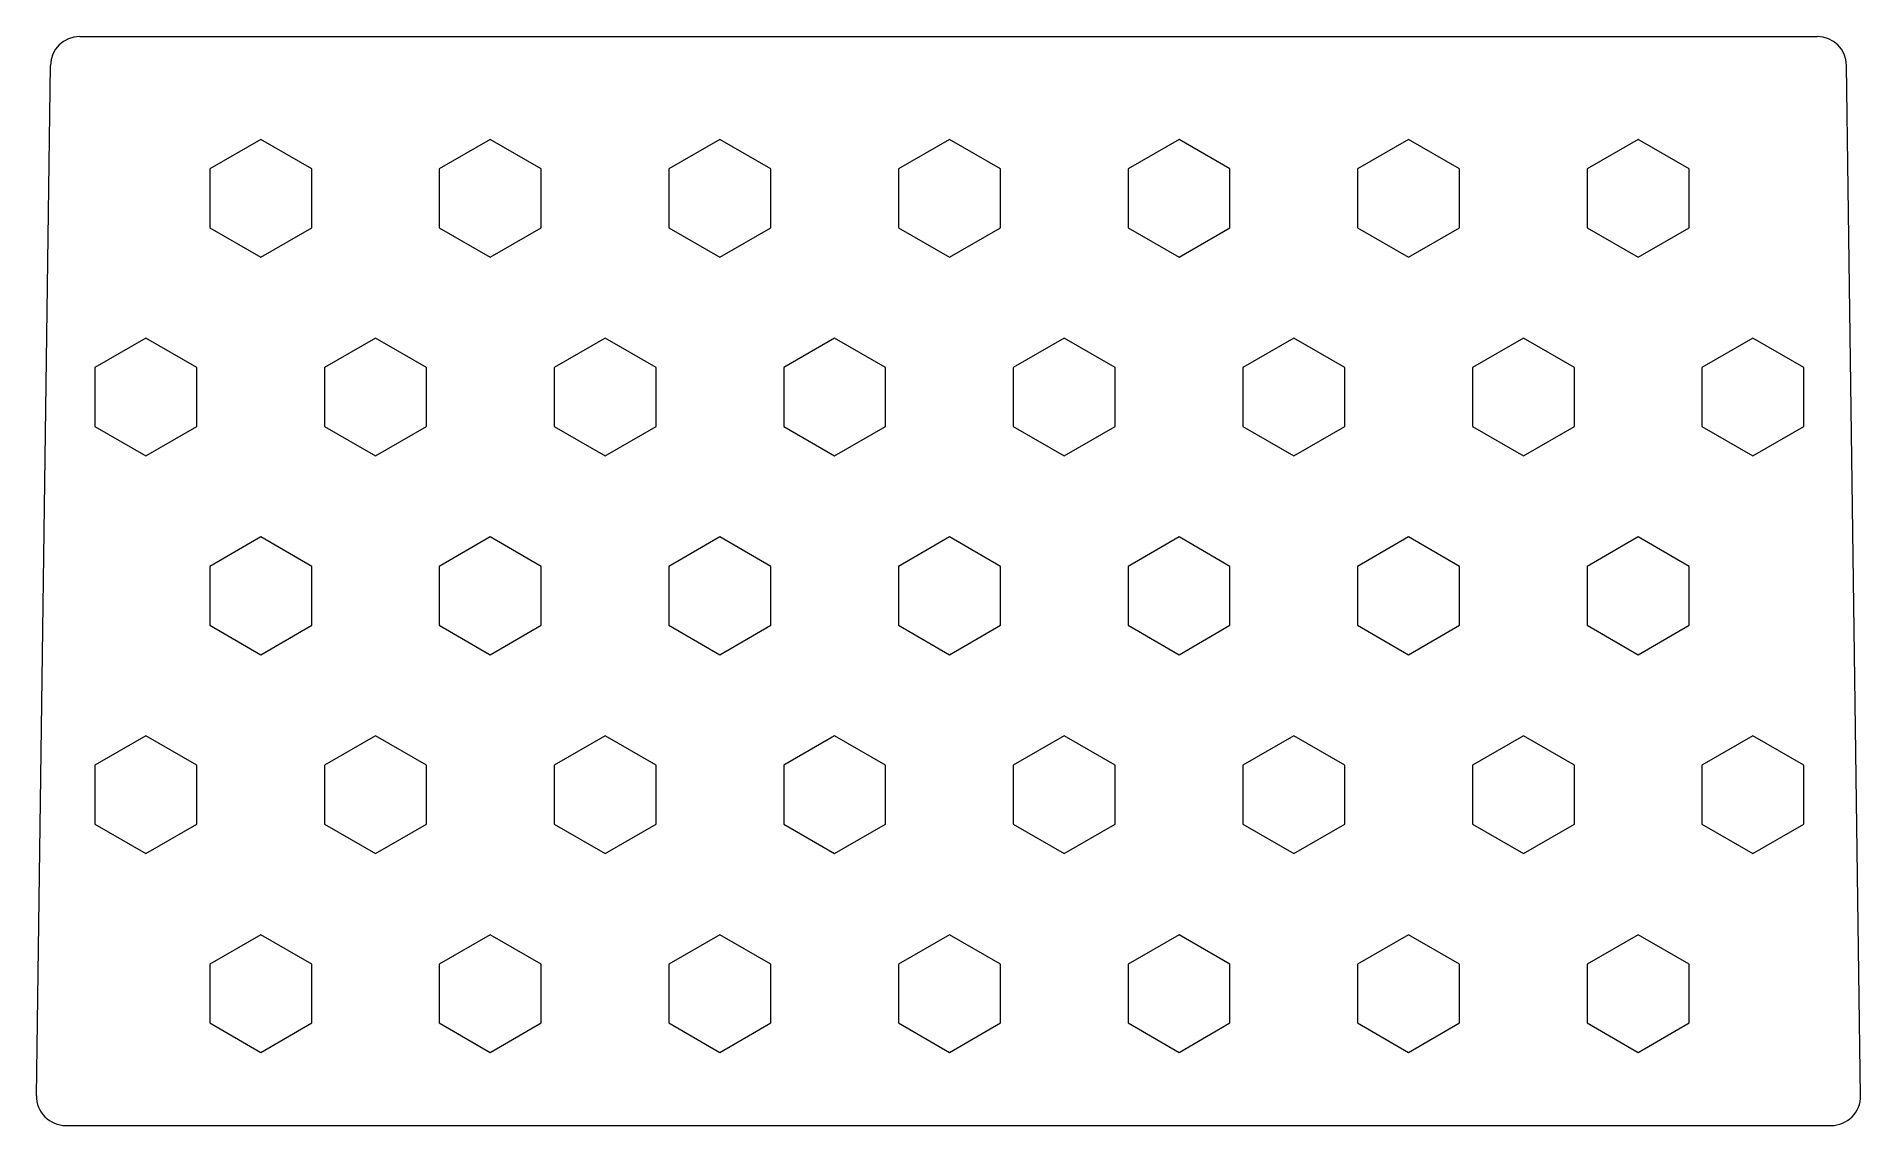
# Model space of a CAD drawing. Header units: inches. Extents: x -7.7 to 7.7, y -4.6 to 4.6.
import ezdxf

# ---------------------------------------------------------------- set-up
doc = ezdxf.new("R2010")
doc.units = ezdxf.units.IN
doc.header["$MEASUREMENT"] = 0

msp = doc.modelspace()

# ---------------------------------------------------------------- linework, layer by layer
at = {"color": 7, "linetype": 'Continuous', "lineweight": 15}
for p, q in [((-7.378, 4.625), (7.378, 4.625)), ((-7.747, -4.372), (-7.628, 4.378)), ((7.747, -4.372), (7.628, 4.378)), ((-5.842, 3.751), (-6.275, 3.501)), ((-5.409, 3.501), (-5.842, 3.751)), ((-3.892, 3.751), (-4.325, 3.501)), ((-3.459, 3.501), (-3.892, 3.751)), ((-1.942, 3.751), (-2.375, 3.501)), ((-1.509, 3.501), (-1.942, 3.751)), ((0.008, 3.751), (-0.425, 3.501)), ((0.441, 3.501), (0.008, 3.751)), ((1.958, 3.751), (1.525, 3.501)), ((2.391, 3.501), (1.958, 3.751)), ((3.908, 3.751), (3.475, 3.501)), ((4.341, 3.501), (3.908, 3.751)), ((5.858, 3.751), (5.425, 3.501)), ((6.291, 3.501), (5.858, 3.751)), ((-6.275, 3.501), (-6.275, 3.001)), ((-5.409, 3.001), (-5.409, 3.501)), ((-4.325, 3.501), (-4.325, 3.001)), ((-3.459, 3.001), (-3.459, 3.501)), ((-2.375, 3.501), (-2.375, 3.001)), ((-1.509, 3.001), (-1.509, 3.501)), ((-0.425, 3.501), (-0.425, 3.001)), ((0.441, 3.001), (0.441, 3.501)), ((1.525, 3.501), (1.525, 3.001)), ((2.391, 3.001), (2.391, 3.501)), ((3.475, 3.501), (3.475, 3.001)), ((4.341, 3.001), (4.341, 3.501)), ((5.425, 3.501), (5.425, 3.001)), ((6.291, 3.001), (6.291, 3.501)), ((-6.275, 3.001), (-5.842, 2.751)), ((-5.842, 2.751), (-5.409, 3.001)), ((-4.325, 3.001), (-3.892, 2.751)), ((-3.892, 2.751), (-3.459, 3.001)), ((-2.375, 3.001), (-1.942, 2.751)), ((-1.942, 2.751), (-1.509, 3.001)), ((-0.425, 3.001), (0.008, 2.751)), ((0.008, 2.751), (0.441, 3.001)), ((1.525, 3.001), (1.958, 2.751)), ((1.958, 2.751), (2.391, 3.001)), ((3.475, 3.001), (3.908, 2.751)), ((3.908, 2.751), (4.341, 3.001)), ((5.425, 3.001), (5.858, 2.751)), ((5.858, 2.751), (6.291, 3.001)), ((-6.817, 2.063), (-7.25, 1.812)), ((-6.384, 1.812), (-6.817, 2.063)), ((-4.867, 2.063), (-5.3, 1.812)), ((-4.434, 1.812), (-4.867, 2.063)), ((-2.917, 2.063), (-3.35, 1.812)), ((-2.484, 1.812), (-2.917, 2.063)), ((-0.967, 2.063), (-1.4, 1.812)), ((-0.534, 1.812), (-0.967, 2.063)), ((0.983, 2.063), (0.55, 1.812)), ((1.416, 1.812), (0.983, 2.063)), ((2.933, 2.063), (2.5, 1.812)), ((3.366, 1.812), (2.933, 2.063)), ((4.883, 2.063), (4.45, 1.812)), ((5.316, 1.812), (4.883, 2.063)), ((6.833, 2.063), (6.4, 1.812)), ((7.266, 1.812), (6.833, 2.063)), ((-7.25, 1.812), (-7.25, 1.312)), ((-6.384, 1.312), (-6.384, 1.812)), ((-5.3, 1.812), (-5.3, 1.312)), ((-4.434, 1.312), (-4.434, 1.812)), ((-3.35, 1.812), (-3.35, 1.312)), ((-2.484, 1.312), (-2.484, 1.812)), ((-1.4, 1.812), (-1.4, 1.312)), ((-0.534, 1.312), (-0.534, 1.812)), ((0.55, 1.812), (0.55, 1.312)), ((1.416, 1.312), (1.416, 1.812)), ((2.5, 1.812), (2.5, 1.312)), ((3.366, 1.312), (3.366, 1.812)), ((4.45, 1.812), (4.45, 1.312)), ((5.316, 1.312), (5.316, 1.812)), ((6.4, 1.812), (6.4, 1.312)), ((7.266, 1.312), (7.266, 1.812)), ((-7.25, 1.312), (-6.817, 1.062)), ((-6.817, 1.062), (-6.384, 1.312)), ((-5.3, 1.312), (-4.867, 1.062)), ((-4.867, 1.062), (-4.434, 1.312)), ((-3.35, 1.312), (-2.917, 1.062)), ((-2.917, 1.062), (-2.484, 1.312)), ((-1.4, 1.312), (-0.967, 1.062)), ((-0.967, 1.062), (-0.534, 1.312)), ((0.55, 1.312), (0.983, 1.062)), ((0.983, 1.062), (1.416, 1.312)), ((2.5, 1.312), (2.933, 1.062)), ((2.933, 1.062), (3.366, 1.312)), ((4.45, 1.312), (4.883, 1.062)), ((4.883, 1.062), (5.316, 1.312)), ((6.4, 1.312), (6.833, 1.062)), ((6.833, 1.062), (7.266, 1.312)), ((-5.842, 0.374), (-6.275, 0.124)), ((-5.409, 0.124), (-5.842, 0.374)), ((-3.892, 0.374), (-4.325, 0.124)), ((-3.459, 0.124), (-3.892, 0.374)), ((-1.942, 0.374), (-2.375, 0.124)), ((-1.509, 0.124), (-1.942, 0.374)), ((0.008, 0.374), (-0.425, 0.124)), ((0.441, 0.124), (0.008, 0.374)), ((1.958, 0.374), (1.525, 0.124)), ((2.391, 0.124), (1.958, 0.374)), ((3.908, 0.374), (3.475, 0.124)), ((4.341, 0.124), (3.908, 0.374)), ((5.858, 0.374), (5.425, 0.124)), ((6.291, 0.124), (5.858, 0.374)), ((-6.275, 0.124), (-6.275, -0.376)), ((-5.409, -0.376), (-5.409, 0.124)), ((-4.325, 0.124), (-4.325, -0.376)), ((-3.459, -0.376), (-3.459, 0.124)), ((-2.375, 0.124), (-2.375, -0.376)), ((-1.509, -0.376), (-1.509, 0.124)), ((-0.425, 0.124), (-0.425, -0.376)), ((0.441, -0.376), (0.441, 0.124)), ((1.525, 0.124), (1.525, -0.376)), ((2.391, -0.376), (2.391, 0.124)), ((3.475, 0.124), (3.475, -0.376)), ((4.341, -0.376), (4.341, 0.124)), ((5.425, 0.124), (5.425, -0.376)), ((6.291, -0.376), (6.291, 0.124)), ((-6.275, -0.376), (-5.842, -0.626)), ((-5.842, -0.626), (-5.409, -0.376)), ((-4.325, -0.376), (-3.892, -0.626)), ((-3.892, -0.626), (-3.459, -0.376)), ((-2.375, -0.376), (-1.942, -0.626)), ((-1.942, -0.626), (-1.509, -0.376)), ((-0.425, -0.376), (0.008, -0.626)), ((0.008, -0.626), (0.441, -0.376)), ((1.525, -0.376), (1.958, -0.626)), ((1.958, -0.626), (2.391, -0.376)), ((3.475, -0.376), (3.908, -0.626)), ((3.908, -0.626), (4.341, -0.376)), ((5.425, -0.376), (5.858, -0.626)), ((5.858, -0.626), (6.291, -0.376)), ((-6.817, -1.315), (-7.25, -1.565)), ((-6.384, -1.565), (-6.817, -1.315)), ((-4.867, -1.315), (-5.3, -1.565)), ((-4.434, -1.565), (-4.867, -1.315)), ((-2.917, -1.315), (-3.35, -1.565)), ((-2.484, -1.565), (-2.917, -1.315)), ((-0.967, -1.315), (-1.4, -1.565)), ((-0.534, -1.565), (-0.967, -1.315)), ((0.983, -1.315), (0.55, -1.565)), ((1.416, -1.565), (0.983, -1.315)), ((2.933, -1.315), (2.5, -1.565)), ((3.366, -1.565), (2.933, -1.315)), ((4.883, -1.315), (4.45, -1.565)), ((5.316, -1.565), (4.883, -1.315)), ((6.833, -1.315), (6.4, -1.565)), ((7.266, -1.565), (6.833, -1.315)), ((-7.25, -1.565), (-7.25, -2.065)), ((-6.384, -2.065), (-6.384, -1.565)), ((-5.3, -1.565), (-5.3, -2.065)), ((-4.434, -2.065), (-4.434, -1.565)), ((-3.35, -1.565), (-3.35, -2.065)), ((-2.484, -2.065), (-2.484, -1.565)), ((-1.4, -1.565), (-1.4, -2.065)), ((-0.534, -2.065), (-0.534, -1.565)), ((0.55, -1.565), (0.55, -2.065)), ((1.416, -2.065), (1.416, -1.565)), ((2.5, -1.565), (2.5, -2.065)), ((3.366, -2.065), (3.366, -1.565)), ((4.45, -1.565), (4.45, -2.065)), ((5.316, -2.065), (5.316, -1.565)), ((6.4, -1.565), (6.4, -2.065)), ((7.266, -2.065), (7.266, -1.565)), ((-7.25, -2.065), (-6.817, -2.315)), ((-6.817, -2.315), (-6.384, -2.065)), ((-5.3, -2.065), (-4.867, -2.315)), ((-4.867, -2.315), (-4.434, -2.065)), ((-3.35, -2.065), (-2.917, -2.315)), ((-2.917, -2.315), (-2.484, -2.065)), ((-1.4, -2.065), (-0.967, -2.315)), ((-0.967, -2.315), (-0.534, -2.065)), ((0.55, -2.065), (0.983, -2.315)), ((0.983, -2.315), (1.416, -2.065)), ((2.5, -2.065), (2.933, -2.315)), ((2.933, -2.315), (3.366, -2.065)), ((4.45, -2.065), (4.883, -2.315)), ((4.883, -2.315), (5.316, -2.065)), ((6.4, -2.065), (6.833, -2.315)), ((6.833, -2.315), (7.266, -2.065)), ((-5.842, -3.004), (-6.275, -3.254)), ((-5.409, -3.254), (-5.842, -3.004)), ((-3.892, -3.004), (-4.325, -3.254)), ((-3.459, -3.254), (-3.892, -3.004)), ((-1.942, -3.004), (-2.375, -3.254)), ((-1.509, -3.254), (-1.942, -3.004)), ((0.008, -3.004), (-0.425, -3.254)), ((0.441, -3.254), (0.008, -3.004)), ((1.958, -3.004), (1.525, -3.254)), ((2.391, -3.254), (1.958, -3.004)), ((3.908, -3.004), (3.475, -3.254)), ((4.341, -3.254), (3.908, -3.004)), ((5.858, -3.004), (5.425, -3.254)), ((6.291, -3.254), (5.858, -3.004)), ((-6.275, -3.254), (-6.275, -3.754)), ((-5.409, -3.754), (-5.409, -3.254)), ((-4.325, -3.254), (-4.325, -3.754)), ((-3.459, -3.754), (-3.459, -3.254)), ((-2.375, -3.254), (-2.375, -3.754)), ((-1.509, -3.754), (-1.509, -3.254)), ((-0.425, -3.254), (-0.425, -3.754)), ((0.441, -3.754), (0.441, -3.254)), ((1.525, -3.254), (1.525, -3.754)), ((2.391, -3.754), (2.391, -3.254)), ((3.475, -3.254), (3.475, -3.754)), ((4.341, -3.754), (4.341, -3.254)), ((5.425, -3.254), (5.425, -3.754)), ((6.291, -3.754), (6.291, -3.254)), ((-6.275, -3.754), (-5.842, -4.004)), ((-5.842, -4.004), (-5.409, -3.754)), ((-4.325, -3.754), (-3.892, -4.004)), ((-3.892, -4.004), (-3.459, -3.754)), ((-2.375, -3.754), (-1.942, -4.004)), ((-1.942, -4.004), (-1.509, -3.754)), ((-0.425, -3.754), (0.008, -4.004)), ((0.008, -4.004), (0.441, -3.754)), ((1.525, -3.754), (1.958, -4.004)), ((1.958, -4.004), (2.391, -3.754)), ((3.475, -3.754), (3.908, -4.004)), ((3.908, -4.004), (4.341, -3.754)), ((5.425, -3.754), (5.858, -4.004)), ((5.858, -4.004), (6.291, -3.754)), ((-7.497, -4.625), (7.497, -4.625))]:
    msp.add_line(p, q, dxfattribs=at)
for centre, start, end in [((-7.378, 4.375), 90, 179.2258), ((7.378, 4.375), 0.7742, 90), ((-7.497, -4.375), 179.2258, 270), ((7.497, -4.375), 270, 0.7742)]:
    msp.add_arc(centre, 0.25, start, end, dxfattribs=at)

doc.saveas('drawing.dxf')
